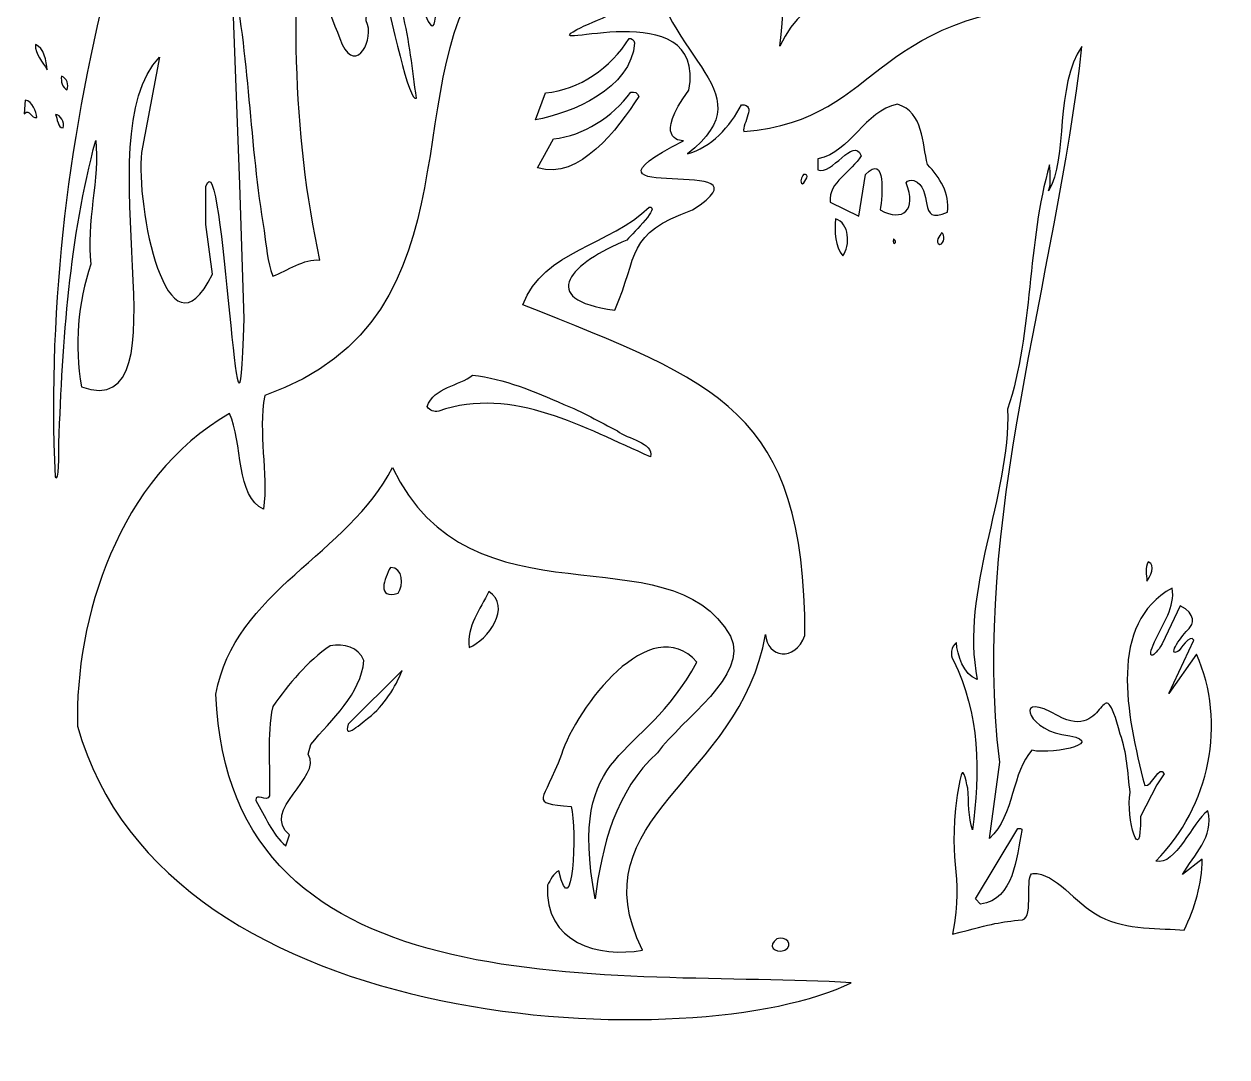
# Model space of a CAD drawing. Header units: centimetres. Extents: x -8.2 to 8.6, y -13.3 to 13.5.
# Drawn here: x -8.16 to 8, y -13.27 to 0.6 of the extents above; entities that cross this region are included whole.
import ezdxf

# ---------------------------------------------------------------- set-up
doc = ezdxf.new("R2010")
doc.units = ezdxf.units.CM
doc.header["$MEASUREMENT"] = 0
doc.layers.add('Ebene 1', color=7, linetype='Continuous')

msp = doc.modelspace()

# ---------------------------------------------------------------- linework, layer by layer
at = {"layer": 'Ebene 1', "color": 132}
for points, knots in [([(-1.83642, 12.67206), (-2.77368, 9.65962), (-3.43916, 8.2423), (-3.45694, 4.74726), (-3.45694, 4.74726), (-3.31978, 4.52628), (-3.09372, 4.36118), (-2.89306, 4.2037), (-2.89306, 4.2037), (-1.86182, 3.5941), (-3.6195, 4.97332), (-3.03022, 5.1181), (-3.03022, 5.1181), (-2.93116, 4.94792), (-2.85496, 4.76504), (-2.7178, 4.62026), (-2.7178, 4.62026), (-2.6924, 4.48818), (-2.4638, 4.4196), (-2.5019, 4.59486), (-2.5019, 4.59486), (-2.5019, 4.59486), (-2.61366, 4.75742), (-2.61366, 4.75742), (-2.61366, 4.75742), (-2.78638, 5.08508), (-3.13182, 5.7404), (-2.60096, 5.19938), (-2.60096, 5.19938), (-2.60096, 5.19938), (-2.32664, 4.9022), (-2.32664, 4.9022), (-2.32664, 4.9022), (-1.99136, 4.87172), (-3.6957, 6.77672), (-2.92354, 7.81304), (-2.92354, 7.81304), (-2.92354, 7.81304), (-2.77876, 7.11708), (-2.77876, 7.11708), (-2.77876, 7.11708), (-2.7051, 5.61848), (-1.7272, 4.31038), (-0.30734, 3.86588), (-0.30734, 3.86588), (-0.36576, 4.13512), (-0.76708, 4.23672), (-0.91948, 4.45008), (-0.91948, 4.45008), (-0.18288, 6.68782), (0.05334, 11.53922), (3.41122, 10.29716), (3.41122, 10.29716), (2.20472, 10.31494), (5.15874, 9.8425), (3.72618, 9.61898), (3.72618, 9.61898), (3.05054, 9.84504), (2.49174, 9.56564), (2.0447, 9.21512), (2.0447, 9.21512), (2.0447, 9.21512), (1.6129, 8.97128), (1.6129, 8.97128), (1.6129, 8.97128), (1.10236, 8.50646), (2.90068, 9.16431), (2.1717, 8.81888), (2.1717, 8.81888), (2.1717, 8.81888), (1.92786, 8.70712), (1.92786, 8.70712), (1.92786, 8.70712), (1.88722, 8.69188), (1.81864, 8.6741), (1.85674, 8.6106), (1.85674, 8.6106), (1.94056, 8.41501), (0.95758, 5.25018), (1.6002, 6.8326), (1.6002, 6.8326), (1.63068, 7.14502), (1.69926, 7.59968), (1.92786, 7.76732), (1.92786, 7.76732), (1.92786, 7.76732), (1.69418, 4.02844), (1.69418, 4.02844), (1.69418, 4.02844), (2.03454, 3.53822), (2.25298, 2.9718), (2.19202, 2.35712), (2.19202, 2.35712), (2.0701, 2.5908), (1.95326, 3.85318), (1.71196, 3.29184), (1.71196, 3.29184), (1.3843, 1.82118), (2.23012, 2.02946), (1.99136, 0.30734), (1.99136, 0.30734), (2.7178, 1.80848), (4.67868, 0.75946), (4.86664, 1.64592), (4.86664, 1.64592), (5.04444, 2.90576), (7.3152, 1.8923), (6.10616, 1.78054), (6.10616, 1.78054), (7.747, 1.7145), (4.88188, 0.94742), (6.0579, 1.1557), (6.0579, 1.1557), (6.0579, 1.1557), (6.45922, 1.18872), (6.45922, 1.18872), (6.45922, 1.18872), (6.61669, 1.20142), (6.47192, 0.98044), (6.39572, 0.92964), (6.39572, 0.92964), (3.03784, 0.85344), (3.49758, -0.67055), (1.50622, -0.84074), (1.50622, -0.84074), (1.48844, -0.73406), (1.6891, -0.47498), (1.47574, -0.48006), (1.47574, -0.48006), (1.32842, -0.77215), (1.06426, -1.05918), (0.75184, -1.14046), (0.75184, -1.14046), (1.88722, -0.25654), (0.28702, 0.14986), (0.23622, 1.69672), (0.23622, 1.69672), (0.41148, 1.9431), (0.80264, 1.69672), (0.98552, 1.9177), (0.98552, 1.9177), (0.55626, 1.80848), (-0.29718, 2.54), (-0.43434, 2.3495), (-0.43434, 2.3495), (-0.34036, 1.9939), (0.15494, 1.45034), (-0.44196, 1.3335), (-0.44196, 1.3335), (-1.3716, 1.143), (-1.07442, 0.76708), (-0.30226, 1.13284), (-0.30226, 1.13284), (-0.10668, 1.38938), (0.10414, 1.2446), (0.1524, 0.97536), (0.1524, 0.97536), (0, 0.81788), (-0.50291, 0.65532), (-0.73406, 0.52832), (-0.73406, 0.52832), (-1.33858, 0.19558), (1.016, 1.05664), (0.76962, -0.28702), (0.76962, -0.28702), (0.2921, -0.93471), (0.64516, -0.9652), (0.69596, -0.9652), (0.69596, -0.9652), (-1.09474, -1.88214), (2.0447, -1.1049), (0.82042, -1.89484), (0.82042, -1.89484), (-0.0889, -2.21488), (0.10414, -2.49174), (-0.22606, -3.24104), (-0.22606, -3.24104), (-1.3081, -3.09626), (-0.79756, -2.59842), (-0.0635, -2.2987), (-0.0635, -2.2987), (0.04064, -2.1844), (0.39116, -1.84658), (0.23622, -1.85674), (0.23622, -1.85674), (-0.27686, -2.36728), (-1.18364, -2.43586), (-1.4605, -3.16738), (-1.4605, -3.16738), (1.15824, -4.2164), (2.32918, -4.57454), (2.32918, -7.60984), (2.32918, -7.60984), (2.19202, -7.9756), (1.82118, -7.9121), (1.80086, -7.59714), (1.80086, -7.59714), (1.45542, -9.56564), (-0.74168, -10.05332), (0.14732, -11.83894), (0.14732, -11.83894), (-0.43434, -11.94562), (-1.17602, -11.74496), (-1.1303, -10.96518), (-1.1303, -10.96518), (-1.08712, -10.8966), (-1.05664, -10.8077), (-0.97536, -10.77214), (-0.97536, -10.77214), (-0.8001, -11.54938), (-0.7239, -10.21334), (-0.8128, -9.90854), (-0.8128, -9.90854), (-1.397, -9.8552), (-1.1811, -9.86536), (-0.94234, -9.21258), (-0.94234, -9.21258), (-0.74168, -8.57758), (0.254, -7.2644), (0.87884, -7.96798), (0.87884, -7.96798), (0.13462, -9.34974), (-0.86868, -9.0551), (-0.49022, -11.14806), (-0.49022, -11.14806), (-0.40132, -10.4521), (-0.2159, -9.69772), (0.34798, -9.18718), (0.34798, -9.18718), (0.68072, -8.72744), (1.58242, -8.15086), (1.33096, -7.62254), (1.33096, -7.62254), (0.51308, -6.17728), (-2.15646, -7.56666), (-3.2131, -5.35432), (-3.2131, -5.35432), (-3.78967, -6.51002), (-5.34416, -7.02564), (-5.58292, -8.39978), (-5.58292, -8.39978), (-5.43306, -12.7508), (-0.127, -12.08532), (2.95148, -12.27836), (2.95148, -12.27836), (0.93472, -13.27404), (-6.26872, -13.06576), (-7.4422, -8.82904), (-7.4422, -8.82904), (-7.4803, -7.40664), (-6.90118, -5.4864), (-5.40004, -4.63042), (-5.40004, -4.63042), (-5.22478, -5.00888), (-5.31114, -5.76326), (-4.94284, -5.91312), (-4.94284, -5.91312), (-4.87934, -5.41528), (-5.02158, -4.9022), (-4.9276, -4.38658), (-4.9276, -4.38658), (-1.92278, -3.33502), (-3.24358, 0.05588), (-1.83642, 1.43256), (-1.83642, 1.43256), (-1.9304, 1.69164), (-2.23266, 1.97866), (-2.01676, 2.26314), (-2.01676, 2.26314), (-0.6096, 1.9304), (-1.18364, 2.14376), (-0.24638, 2.69748), (-0.24638, 2.69748), (-0.88646, 3.00482), (-1.55448, 2.36982), (-2.30124, 2.60096), (-2.30124, 2.60096), (-2.4384, 2.60096), (-2.23012, 3.556), (-2.30124, 3.8227), (-2.30124, 3.8227), (-2.86766, 2.45618), (-2.82448, 2.921), (-2.72796, 1.45796), (-2.72796, 1.45796), (-2.68986, 1.30048), (-2.62128, 1.14554), (-2.62128, 0.97536), (-2.62128, 0.97536), (-2.62128, -0.3683), (-3.07594, 2.17932), (-3.1877, 1.45796), (-3.1877, 1.45796), (-3.1877, 1.21412), (-3.1242, 0.98806), (-3.07594, 0.75946), (-3.07594, 0.75946), (-2.9845, 0.37846), (-2.94132, -0.00254), (-2.89052, -0.3937), (-2.89052, -0.3937), (-3.08102, -0.53086), (-3.79729, 3.84048), (-3.6195, 1.35128), (-3.6195, 1.35128), (-3.58902, 1.12014), (-3.54584, 0.89154), (-3.56362, 0.6477), (-3.56362, 0.6477), (-3.44424, 0.40132), (-3.6957, -0.06604), (-3.8862, 0.32766), (-3.8862, 0.32766), (-4.06145, 0.76708), (-4.24942, 1.2065), (-4.26973, 1.69672), (-4.26973, 1.69672), (-4.34848, 2.03708), (-4.20624, 2.47142), (-4.37387, 2.77876), (-4.37387, 2.77876), (-4.58723, 1.06934), (-4.5593, -0.87122), (-4.18592, -2.56794), (-4.18592, -2.56794), (-4.4069, -2.54508), (-4.62026, -2.71272), (-4.82092, -2.78384), (-4.82092, -2.78384), (-4.8895, -2.58826), (-4.90982, -2.37998), (-4.93522, -2.1717), (-4.93522, -2.1717), (-5.1308, -1.03631), (-5.14096, 0.21844), (-5.36956, 1.30048), (-5.36956, 1.30048), (-5.36956, 1.30048), (-5.26034, -1.55194), (-5.26034, -1.55194), (-5.26034, -1.55194), (-5.26034, -1.55194), (-5.20446, -3.35534), (-5.20446, -3.35534), (-5.20446, -3.35534), (-5.28066, -6.26618), (-5.48132, -0.84074), (-5.72008, -1.57988), (-5.72008, -1.57988), (-5.72008, -1.57988), (-5.72008, -2.09042), (-5.72008, -2.09042), (-5.72008, -2.09042), (-5.72008, -2.09042), (-5.63118, -2.7559), (-5.63118, -2.7559), (-5.63118, -2.7559), (-6.24332, -4.0259), (-6.66496, -1.81864), (-6.58114, -1.12268), (-6.58114, -1.12268), (-6.58114, -1.12268), (-6.34238, 0.15748), (-6.34238, 0.15748), (-6.34238, 0.15748), (-7.37362, -0.90932), (-5.92074, -4.78282), (-7.3914, -4.27228), (-7.3914, -4.27228), (-7.48538, -3.71348), (-7.4422, -3.14198), (-7.26186, -2.62382), (-7.26186, -2.62382), (-7.33552, -2.0828), (-7.13994, -1.45034), (-7.19836, -0.96012), (-7.19836, -0.96012), (-7.55142, -2.27838), (-7.64286, -3.6322), (-7.69366, -5.02666), (-7.69366, -5.02666), (-7.69874, -5.16382), (-7.6835, -5.57784), (-7.74446, -5.47878), (-7.74446, -5.47878), (-7.95274, -0.75184), (-6.58114, 3.75158), (-4.42721, 7.81304), (-4.42721, 7.81304), (-4.42721, 7.81304), (-4.61518, 6.82498), (-4.61518, 6.82498), (-4.61518, 6.82498), (-4.67106, 6.28396), (-4.3561, 6.8326), (-4.2926, 7.06628), (-4.2926, 7.06628), (-4.2926, 7.06628), (-4.15543, 7.36092), (-4.15543, 7.36092), (-4.15543, 7.36092), (-4.15543, 7.36092), (-4.01828, 7.68604), (-4.01828, 7.68604), (-4.01828, 7.68604), (-4.01828, 7.68604), (-3.83032, 8.0645), (-3.83032, 8.0645), (-3.83032, 8.0645), (-3.83032, 8.0645), (-3.74141, 8.27278), (-3.74141, 8.27278), (-3.74141, 8.27278), (-3.74141, 8.27278), (-3.67284, 8.35406), (-3.67284, 8.35406), (-3.67284, 8.35406), (-3.52805, 7.6073), (-3.40106, 9.28878), (-3.03022, 9.52754), (-3.03022, 9.52754), (-2.6924, 10.0838), (-2.24536, 12.2682), (-2.93116, 10.7315), (-2.93116, 10.7315), (-2.84734, 11.29538), (-2.23012, 12.10564), (-1.83642, 12.67206)], [0, 0, 0, 0, 0.00934579, 0.00934579, 0.00934579, 0.00934579, 0.01869159, 0.01869159, 0.01869159, 0.01869159, 0.02803738, 0.02803738, 0.02803738, 0.02803738, 0.03738318, 0.03738318, 0.03738318, 0.03738318, 0.04672897, 0.04672897, 0.04672897, 0.04672897, 0.05607477, 0.05607477, 0.05607477, 0.05607477, 0.06542056, 0.06542056, 0.06542056, 0.06542056, 0.07476636, 0.07476636, 0.07476636, 0.07476636, 0.08411215, 0.08411215, 0.08411215, 0.08411215, 0.09345794, 0.09345794, 0.09345794, 0.09345794, 0.10280374, 0.10280374, 0.10280374, 0.10280374, 0.11214953, 0.11214953, 0.11214953, 0.11214953, 0.12149533, 0.12149533, 0.12149533, 0.12149533, 0.13084112, 0.13084112, 0.13084112, 0.13084112, 0.14018692, 0.14018692, 0.14018692, 0.14018692, 0.14953271, 0.14953271, 0.14953271, 0.14953271, 0.1588785, 0.1588785, 0.1588785, 0.1588785, 0.1682243, 0.1682243, 0.1682243, 0.1682243, 0.17757009, 0.17757009, 0.17757009, 0.17757009, 0.18691589, 0.18691589, 0.18691589, 0.18691589, 0.19626168, 0.19626168, 0.19626168, 0.19626168, 0.20560748, 0.20560748, 0.20560748, 0.20560748, 0.21495327, 0.21495327, 0.21495327, 0.21495327, 0.22429907, 0.22429907, 0.22429907, 0.22429907, 0.23364486, 0.23364486, 0.23364486, 0.23364486, 0.24299065, 0.24299065, 0.24299065, 0.24299065, 0.25233645, 0.25233645, 0.25233645, 0.25233645, 0.26168224, 0.26168224, 0.26168224, 0.26168224, 0.27102804, 0.27102804, 0.27102804, 0.27102804, 0.28037383, 0.28037383, 0.28037383, 0.28037383, 0.28971963, 0.28971963, 0.28971963, 0.28971963, 0.29906542, 0.29906542, 0.29906542, 0.29906542, 0.30841121, 0.30841121, 0.30841121, 0.30841121, 0.31775701, 0.31775701, 0.31775701, 0.31775701, 0.3271028, 0.3271028, 0.3271028, 0.3271028, 0.3364486, 0.3364486, 0.3364486, 0.3364486, 0.34579439, 0.34579439, 0.34579439, 0.34579439, 0.35514019, 0.35514019, 0.35514019, 0.35514019, 0.36448598, 0.36448598, 0.36448598, 0.36448598, 0.37383178, 0.37383178, 0.37383178, 0.37383178, 0.38317757, 0.38317757, 0.38317757, 0.38317757, 0.39252336, 0.39252336, 0.39252336, 0.39252336, 0.40186916, 0.40186916, 0.40186916, 0.40186916, 0.41121495, 0.41121495, 0.41121495, 0.41121495, 0.42056075, 0.42056075, 0.42056075, 0.42056075, 0.42990654, 0.42990654, 0.42990654, 0.42990654, 0.43925234, 0.43925234, 0.43925234, 0.43925234, 0.44859813, 0.44859813, 0.44859813, 0.44859813, 0.45794393, 0.45794393, 0.45794393, 0.45794393, 0.46728972, 0.46728972, 0.46728972, 0.46728972, 0.47663551, 0.47663551, 0.47663551, 0.47663551, 0.48598131, 0.48598131, 0.48598131, 0.48598131, 0.4953271, 0.4953271, 0.4953271, 0.4953271, 0.5046729, 0.5046729, 0.5046729, 0.5046729, 0.51401869, 0.51401869, 0.51401869, 0.51401869, 0.52336449, 0.52336449, 0.52336449, 0.52336449, 0.53271028, 0.53271028, 0.53271028, 0.53271028, 0.54205607, 0.54205607, 0.54205607, 0.54205607, 0.55140187, 0.55140187, 0.55140187, 0.55140187, 0.56074766, 0.56074766, 0.56074766, 0.56074766, 0.57009346, 0.57009346, 0.57009346, 0.57009346, 0.57943925, 0.57943925, 0.57943925, 0.57943925, 0.58878505, 0.58878505, 0.58878505, 0.58878505, 0.59813084, 0.59813084, 0.59813084, 0.59813084, 0.60747664, 0.60747664, 0.60747664, 0.60747664, 0.61682243, 0.61682243, 0.61682243, 0.61682243, 0.62616822, 0.62616822, 0.62616822, 0.62616822, 0.63551402, 0.63551402, 0.63551402, 0.63551402, 0.64485981, 0.64485981, 0.64485981, 0.64485981, 0.65420561, 0.65420561, 0.65420561, 0.65420561, 0.6635514, 0.6635514, 0.6635514, 0.6635514, 0.6728972, 0.6728972, 0.6728972, 0.6728972, 0.68224299, 0.68224299, 0.68224299, 0.68224299, 0.69158879, 0.69158879, 0.69158879, 0.69158879, 0.70093458, 0.70093458, 0.70093458, 0.70093458, 0.71028037, 0.71028037, 0.71028037, 0.71028037, 0.71962617, 0.71962617, 0.71962617, 0.71962617, 0.72897196, 0.72897196, 0.72897196, 0.72897196, 0.73831776, 0.73831776, 0.73831776, 0.73831776, 0.74766355, 0.74766355, 0.74766355, 0.74766355, 0.75700935, 0.75700935, 0.75700935, 0.75700935, 0.76635514, 0.76635514, 0.76635514, 0.76635514, 0.77570093, 0.77570093, 0.77570093, 0.77570093, 0.78504673, 0.78504673, 0.78504673, 0.78504673, 0.79439252, 0.79439252, 0.79439252, 0.79439252, 0.80373832, 0.80373832, 0.80373832, 0.80373832, 0.81308411, 0.81308411, 0.81308411, 0.81308411, 0.82242991, 0.82242991, 0.82242991, 0.82242991, 0.8317757, 0.8317757, 0.8317757, 0.8317757, 0.8411215, 0.8411215, 0.8411215, 0.8411215, 0.85046729, 0.85046729, 0.85046729, 0.85046729, 0.85981308, 0.85981308, 0.85981308, 0.85981308, 0.86915888, 0.86915888, 0.86915888, 0.86915888, 0.87850467, 0.87850467, 0.87850467, 0.87850467, 0.88785047, 0.88785047, 0.88785047, 0.88785047, 0.89719626, 0.89719626, 0.89719626, 0.89719626, 0.90654206, 0.90654206, 0.90654206, 0.90654206, 0.91588785, 0.91588785, 0.91588785, 0.91588785, 0.92523364, 0.92523364, 0.92523364, 0.92523364, 0.93457944, 0.93457944, 0.93457944, 0.93457944, 0.94392523, 0.94392523, 0.94392523, 0.94392523, 0.95327103, 0.95327103, 0.95327103, 0.95327103, 0.96261682, 0.96261682, 0.96261682, 0.96261682, 0.97196262, 0.97196262, 0.97196262, 0.97196262, 0.98130841, 0.98130841, 0.98130841, 0.98130841, 0.99065421, 0.99065421, 0.99065421, 0.99065421, 1, 1, 1, 1]), ([(-8.00862, 0.32766), (-7.89432, 0.28956), (-7.85876, 0.09906), (-7.85114, -0.01016), (-7.85114, -0.01016), (-7.90702, 0.08635), (-8.0137, 0.20066), (-8.00862, 0.32766)], [0, 0, 0, 0, 0.5, 0.5, 0.5, 0.5, 1, 1, 1, 1]), ([(-0.03302, 0.40894), (-0.27686, 0.01778), (-0.6985, -0.28194), (-1.1557, -0.32258), (-1.1557, -0.32258), (-1.1557, -0.32258), (-1.29032, -0.68326), (-1.29032, -0.68326), (-1.29032, -0.68326), (-0.81026, -0.59944), (0, -0.2667), (0.04064, 0.35306), (0.04064, 0.35306), (0.03556, 0.38862), (0, 0.41402), (-0.03302, 0.40894)], [0, 0, 0, 0, 0.25, 0.25, 0.25, 0.25, 0.5, 0.5, 0.5, 0.5, 0.75, 0.75, 0.75, 0.75, 1, 1, 1, 1]), ([(7.12978, -7.72414), (7.12978, -7.72414), (7.37108, -7.2136), (7.37108, -7.2136), (7.37108, -7.2136), (7.58952, -7.32028), (7.54634, -7.46506), (7.49046, -7.51586), (7.49046, -7.51586), (7.39394, -7.60476), (7.1882, -7.8994), (7.33806, -7.82828), (7.33806, -7.82828), (7.37108, -7.8105), (7.50316, -7.57936), (7.55396, -7.67334), (7.55396, -7.67334), (7.55396, -7.67334), (7.21868, -8.38962), (7.21868, -8.38962), (7.21868, -8.38962), (7.21868, -8.38962), (7.58952, -7.8613), (7.58952, -7.8613), (7.58952, -7.8613), (7.99846, -8.79094), (7.7724, -9.89838), (7.04342, -10.64514), (7.04342, -10.64514), (7.31266, -10.70864), (7.52856, -10.11936), (7.74192, -9.96696), (7.74192, -9.96696), (7.83082, -10.32002), (7.55396, -10.55624), (7.40156, -10.82294), (7.40156, -10.82294), (7.40156, -10.82294), (7.66572, -10.61466), (7.66572, -10.61466), (7.66572, -10.61466), (7.66572, -10.95248), (7.56666, -11.27252), (7.42188, -11.5697), (7.42188, -11.5697), (7.1247, -11.5443), (6.6421, -11.5697), (6.30173, -11.3919), (6.30173, -11.3919), (5.93598, -11.19886), (5.70992, -10.80262), (5.38988, -10.8077), (5.38988, -10.8077), (5.27812, -10.81024), (5.40766, -11.40714), (5.25271, -11.43), (5.25271, -11.43), (4.92505, -11.4681), (4.90474, -11.4681), (4.31038, -11.62558), (4.31038, -11.62558), (4.48564, -10.75944), (4.2037, -10.68324), (4.40944, -9.55802), (4.40944, -9.55802), (4.45516, -9.31926), (4.49072, -9.54532), (4.51612, -9.6647), (4.51612, -9.6647), (4.5339, -9.85266), (4.5212, -10.05332), (4.57962, -10.2235), (4.57962, -10.2235), (4.6863, -9.46912), (4.67868, -8.64616), (4.32308, -7.94766), (4.32308, -7.94766), (4.27228, -7.874), (4.29767, -7.76224), (4.36372, -7.70382), (4.36372, -7.70382), (4.37642, -7.874), (4.45516, -8.13816), (4.64312, -8.20166), (4.64312, -8.20166), (4.40944, -7.00024), (5.08762, -5.76072), (5.05206, -4.572), (5.05206, -4.572), (5.3975, -3.52552), (5.31368, -2.3241), (5.61594, -1.28778), (5.61594, -1.28778), (5.62102, -1.40462), (5.64134, -1.5367), (5.60324, -1.6383), (5.60324, -1.6383), (5.86232, -1.21158), (5.68452, -0.21082), (6.05028, 0.30226), (6.05028, 0.30226), (5.70484, -2.8702), (4.5593, -6.0706), (4.94538, -9.31418), (4.94538, -9.31418), (4.94538, -9.31418), (4.81076, -10.3378), (4.81076, -10.3378), (4.81076, -10.3378), (5.14349, -10.02792), (5.11302, -9.43102), (5.37718, -9.15416), (5.37718, -9.15416), (5.69722, -9.2202), (6.4516, -9.0297), (5.77849, -8.94334), (5.77849, -8.94334), (5.2959, -8.84682), (5.14349, -8.3439), (5.73024, -8.69188), (5.73024, -8.69188), (6.40841, -9.06018), (6.29666, -7.96036), (6.5659, -8.93572), (6.5659, -8.93572), (6.6548, -9.18718), (6.66496, -9.45642), (6.69798, -9.72058), (6.69798, -9.72058), (6.63448, -10.06094), (6.84784, -10.7696), (6.83513, -10.04316), (6.83513, -10.04316), (6.83513, -10.04316), (7.05612, -9.61644), (7.05612, -9.61644), (7.05612, -9.61644), (7.05612, -9.61644), (7.15518, -9.46912), (7.15518, -9.46912), (7.15518, -9.46912), (7.08914, -9.33196), (6.9977, -9.652), (6.89356, -9.62914), (6.89356, -9.62914), (6.64718, -8.65886), (6.39572, -7.45236), (7.26186, -6.97484), (7.26186, -6.97484), (7.30758, -7.2263), (7.1374, -7.45744), (7.02564, -7.6962), (7.02564, -7.6962), (6.91134, -7.9502), (7.0104, -7.91718), (7.12978, -7.72414)], [0, 0, 0, 0, 0.02564103, 0.02564103, 0.02564103, 0.02564103, 0.05128205, 0.05128205, 0.05128205, 0.05128205, 0.07692308, 0.07692308, 0.07692308, 0.07692308, 0.1025641, 0.1025641, 0.1025641, 0.1025641, 0.12820513, 0.12820513, 0.12820513, 0.12820513, 0.15384615, 0.15384615, 0.15384615, 0.15384615, 0.17948718, 0.17948718, 0.17948718, 0.17948718, 0.20512821, 0.20512821, 0.20512821, 0.20512821, 0.23076923, 0.23076923, 0.23076923, 0.23076923, 0.25641026, 0.25641026, 0.25641026, 0.25641026, 0.28205128, 0.28205128, 0.28205128, 0.28205128, 0.30769231, 0.30769231, 0.30769231, 0.30769231, 0.33333333, 0.33333333, 0.33333333, 0.33333333, 0.35897436, 0.35897436, 0.35897436, 0.35897436, 0.38461538, 0.38461538, 0.38461538, 0.38461538, 0.41025641, 0.41025641, 0.41025641, 0.41025641, 0.43589744, 0.43589744, 0.43589744, 0.43589744, 0.46153846, 0.46153846, 0.46153846, 0.46153846, 0.48717949, 0.48717949, 0.48717949, 0.48717949, 0.51282051, 0.51282051, 0.51282051, 0.51282051, 0.53846154, 0.53846154, 0.53846154, 0.53846154, 0.56410256, 0.56410256, 0.56410256, 0.56410256, 0.58974359, 0.58974359, 0.58974359, 0.58974359, 0.61538462, 0.61538462, 0.61538462, 0.61538462, 0.64102564, 0.64102564, 0.64102564, 0.64102564, 0.66666667, 0.66666667, 0.66666667, 0.66666667, 0.69230769, 0.69230769, 0.69230769, 0.69230769, 0.71794872, 0.71794872, 0.71794872, 0.71794872, 0.74358974, 0.74358974, 0.74358974, 0.74358974, 0.76923077, 0.76923077, 0.76923077, 0.76923077, 0.79487179, 0.79487179, 0.79487179, 0.79487179, 0.82051282, 0.82051282, 0.82051282, 0.82051282, 0.84615385, 0.84615385, 0.84615385, 0.84615385, 0.87179487, 0.87179487, 0.87179487, 0.87179487, 0.8974359, 0.8974359, 0.8974359, 0.8974359, 0.92307692, 0.92307692, 0.92307692, 0.92307692, 0.94871795, 0.94871795, 0.94871795, 0.94871795, 0.97435897, 0.97435897, 0.97435897, 0.97435897, 1, 1, 1, 1]), ([(-7.6581, -0.09906), (-7.5819, -0.12192), (-7.56158, -0.21082), (-7.5819, -0.2794), (-7.5819, -0.2794), (-7.65048, -0.254), (-7.66826, -0.16256), (-7.6581, -0.09906)], [0, 0, 0, 0, 0.5, 0.5, 0.5, 0.5, 1, 1, 1, 1]), ([(-0.00762, -0.31242), (-0.26416, -0.64516), (-0.635, -0.89662), (-1.04902, -0.93979), (-1.04902, -0.93979), (-1.04902, -0.93979), (-1.26238, -1.32842), (-1.26238, -1.32842), (-1.26238, -1.32842), (-0.6985, -1.50114), (-0.18796, -0.80772), (0.09652, -0.3683), (0.09652, -0.3683), (0.08636, -0.3175), (0.03302, -0.30479), (-0.00762, -0.31242)], [0, 0, 0, 0, 0.25, 0.25, 0.25, 0.25, 0.5, 0.5, 0.5, 0.5, 0.75, 0.75, 0.75, 0.75, 1, 1, 1, 1]), ([(-8.14578, -0.4191), (-8.04672, -0.4318), (-8.001, -0.57404), (-7.9883, -0.65278), (-7.9883, -0.65278), (-8.06958, -0.67563), (-8.0772, -0.5207), (-8.16102, -0.60198), (-8.16102, -0.60198), (-8.16102, -0.60198), (-8.14578, -0.4191), (-8.14578, -0.4191)], [0, 0, 0, 0, 0.33333333, 0.33333333, 0.33333333, 0.33333333, 0.66666667, 0.66666667, 0.66666667, 0.66666667, 1, 1, 1, 1]), ([(3.57378, -0.47498), (3.9243, -0.58166), (3.90144, -0.99568), (3.97764, -1.28524), (3.97764, -1.28524), (4.1402, -1.4605), (4.27736, -1.67132), (4.24434, -1.92278), (4.24434, -1.92278), (3.82524, -2.1209), (4.07162, -1.59258), (3.79222, -1.4986), (3.79222, -1.4986), (3.74904, -1.49352), (3.71094, -1.49352), (3.68808, -1.53162), (3.68808, -1.53162), (3.83794, -1.89738), (3.64998, -2.05994), (3.3401, -1.89484), (3.3401, -1.89484), (3.36804, -1.70687), (3.42392, -1.12776), (3.14452, -1.41732), (3.14452, -1.41732), (3.14452, -1.41732), (3.05308, -1.97612), (3.05308, -1.97612), (3.05308, -1.97612), (3.05308, -1.97612), (2.667, -1.78816), (2.667, -1.78816), (2.667, -1.78816), (2.64414, -1.51892), (2.9591, -1.38176), (3.08356, -1.16586), (3.08356, -1.16586), (2.98196, -0.89662), (2.68732, -1.44271), (2.50444, -1.35636), (2.50444, -1.35636), (2.50444, -1.35636), (2.50444, -1.20904), (2.50444, -1.20904), (2.50444, -1.20904), (2.95656, -1.10998), (3.12674, -0.56387), (3.57378, -0.47498)], [0, 0, 0, 0, 0.08333333, 0.08333333, 0.08333333, 0.08333333, 0.16666667, 0.16666667, 0.16666667, 0.16666667, 0.25, 0.25, 0.25, 0.25, 0.33333333, 0.33333333, 0.33333333, 0.33333333, 0.41666667, 0.41666667, 0.41666667, 0.41666667, 0.5, 0.5, 0.5, 0.5, 0.58333333, 0.58333333, 0.58333333, 0.58333333, 0.66666667, 0.66666667, 0.66666667, 0.66666667, 0.75, 0.75, 0.75, 0.75, 0.83333333, 0.83333333, 0.83333333, 0.83333333, 0.91666667, 0.91666667, 0.91666667, 0.91666667, 1, 1, 1, 1]), ([(-7.73938, -0.61213), (-7.6708, -0.61467), (-7.61238, -0.71881), (-7.63778, -0.78994), (-7.63778, -0.78994), (-7.70636, -0.79502), (-7.71398, -0.66547), (-7.73938, -0.61213)], [0, 0, 0, 0, 0.5, 0.5, 0.5, 0.5, 1, 1, 1, 1]), ([(2.30886, -1.41732), (2.40538, -1.40462), (2.33426, -1.51384), (2.2987, -1.54432), (2.2987, -1.54432), (2.25298, -1.52654), (2.286, -1.45034), (2.30886, -1.41732)], [0, 0, 0, 0, 0.5, 0.5, 0.5, 0.5, 1, 1, 1, 1]), ([(2.73812, -2.01422), (2.93116, -2.06502), (2.93878, -2.3749), (2.83972, -2.51206), (2.83972, -2.51206), (2.73304, -2.38506), (2.72542, -2.18948), (2.73812, -2.01422)], [0, 0, 0, 0, 0.5, 0.5, 0.5, 0.5, 1, 1, 1, 1]), ([(4.1656, -2.20218), (4.2164, -2.2225), (4.2037, -2.3495), (4.1402, -2.35966), (4.1402, -2.35966), (4.06908, -2.3241), (4.13766, -2.24028), (4.1656, -2.20218)], [0, 0, 0, 0, 0.5, 0.5, 0.5, 0.5, 1, 1, 1, 1]), ([(-2.13614, -4.1148), (-2.31394, -4.25958), (-2.6543, -4.27228), (-2.74574, -4.53644), (-2.74574, -4.53644), (-2.71018, -4.59232), (-2.6543, -4.6101), (-2.5908, -4.5974), (-2.5908, -4.5974), (-1.59258, -4.25196), (-0.62738, -4.83108), (0.254, -5.20954), (0.254, -5.20954), (0.29972, -5.01395), (-0.05842, -4.97586), (-0.18796, -4.86156), (-0.18796, -4.86156), (-0.42926, -4.74472), (-0.66548, -4.59994), (-0.91186, -4.50596), (-0.91186, -4.50596), (-1.3081, -4.33578), (-1.70434, -4.16052), (-2.13614, -4.1148)], [0, 0, 0, 0, 0.16666667, 0.16666667, 0.16666667, 0.16666667, 0.33333333, 0.33333333, 0.33333333, 0.33333333, 0.5, 0.5, 0.5, 0.5, 0.66666667, 0.66666667, 0.66666667, 0.66666667, 0.83333333, 0.83333333, 0.83333333, 0.83333333, 1, 1, 1, 1]), ([(6.94181, -6.62178), (7.05104, -6.66496), (6.96214, -6.83006), (6.92404, -6.88086), (6.92404, -6.88086), (6.91642, -6.79704), (6.89356, -6.69798), (6.94181, -6.62178)], [0, 0, 0, 0, 0.5, 0.5, 0.5, 0.5, 1, 1, 1, 1]), ([(-3.2385, -6.69798), (-3.06832, -6.69798), (-3.05562, -6.94182), (-3.1369, -7.04342), (-3.1369, -7.04342), (-3.43154, -7.13232), (-3.31978, -6.84276), (-3.2385, -6.69798)], [0, 0, 0, 0, 0.5, 0.5, 0.5, 0.5, 1, 1, 1, 1]), ([(-1.9177, -7.02056), (-1.60274, -7.21868), (-1.9304, -7.67334), (-2.18186, -7.7724), (-2.18186, -7.7724), (-2.21996, -7.49046), (-2.032, -7.25932), (-1.9177, -7.02056)], [0, 0, 0, 0, 0.5, 0.5, 0.5, 0.5, 1, 1, 1, 1]), ([(-4.04875, -7.74954), (-3.8608, -7.7216), (-3.6703, -7.7597), (-3.59664, -7.94766), (-3.59664, -7.94766), (-3.63219, -8.40232), (-4.03098, -8.73506), (-4.30784, -9.07542), (-4.30784, -9.07542), (-4.30784, -9.07542), (-4.3434, -9.2075), (-4.3434, -9.2075), (-4.3434, -9.2075), (-4.14782, -9.525), (-4.99618, -9.95426), (-4.59486, -10.29208), (-4.59486, -10.29208), (-4.59486, -10.29208), (-4.64566, -10.4394), (-4.64566, -10.4394), (-4.64566, -10.4394), (-4.82854, -10.27938), (-4.92252, -10.04062), (-5.04698, -9.82726), (-5.04698, -9.82726), (-5.04952, -9.70788), (-4.90473, -9.8679), (-4.8641, -9.7663), (-4.8641, -9.7663), (-4.85393, -9.34974), (-4.90219, -8.97382), (-4.82092, -8.56488), (-4.82092, -8.56488), (-4.60248, -8.26262), (-4.3561, -7.96036), (-4.04875, -7.74954)], [0, 0, 0, 0, 0.11111111, 0.11111111, 0.11111111, 0.11111111, 0.22222222, 0.22222222, 0.22222222, 0.22222222, 0.33333333, 0.33333333, 0.33333333, 0.33333333, 0.44444444, 0.44444444, 0.44444444, 0.44444444, 0.55555556, 0.55555556, 0.55555556, 0.55555556, 0.66666667, 0.66666667, 0.66666667, 0.66666667, 0.77777778, 0.77777778, 0.77777778, 0.77777778, 0.88888889, 0.88888889, 0.88888889, 0.88888889, 1, 1, 1, 1]), ([(-3.80492, -8.80364), (-3.80492, -8.80364), (-3.08102, -8.08228), (-3.08102, -8.08228), (-3.08102, -8.08228), (-3.16738, -8.30072), (-3.33248, -8.5598), (-3.52805, -8.71474), (-3.52805, -8.71474), (-3.61442, -8.77316), (-3.88366, -9.03478), (-3.80492, -8.80364)], [0, 0, 0, 0, 0.33333333, 0.33333333, 0.33333333, 0.33333333, 0.66666667, 0.66666667, 0.66666667, 0.66666667, 1, 1, 1, 1]), ([(5.18922, -10.20572), (5.18922, -10.20572), (4.6228, -11.14806), (4.6228, -11.14806), (4.6228, -11.14806), (4.6228, -11.14806), (4.6863, -11.21918), (4.6863, -11.21918), (4.6863, -11.21918), (5.14349, -11.16076), (5.16382, -10.59688), (5.24509, -10.23112), (5.24509, -10.23112), (5.25017, -10.1981), (5.20954, -10.20572), (5.18922, -10.20572)], [0, 0, 0, 0, 0.25, 0.25, 0.25, 0.25, 0.5, 0.5, 0.5, 0.5, 0.75, 0.75, 0.75, 0.75, 1, 1, 1, 1]), ([(1.95326, -11.68908), (2.07264, -11.63828), (2.1844, -11.77036), (2.0574, -11.83894), (2.0574, -11.83894), (1.91516, -11.88974), (1.82118, -11.77544), (1.95326, -11.68908)], [0, 0, 0, 0, 0.5, 0.5, 0.5, 0.5, 1, 1, 1, 1])]:
    msp.add_open_spline(points, degree=3, knots=knots, dxfattribs=at)
msp.add_open_spline([(3.5179, -2.28092), (3.5941, -2.3241), (3.4925, -2.4003), (3.5179, -2.28092)], degree=3, dxfattribs=at)

doc.saveas('drawing.dxf')
